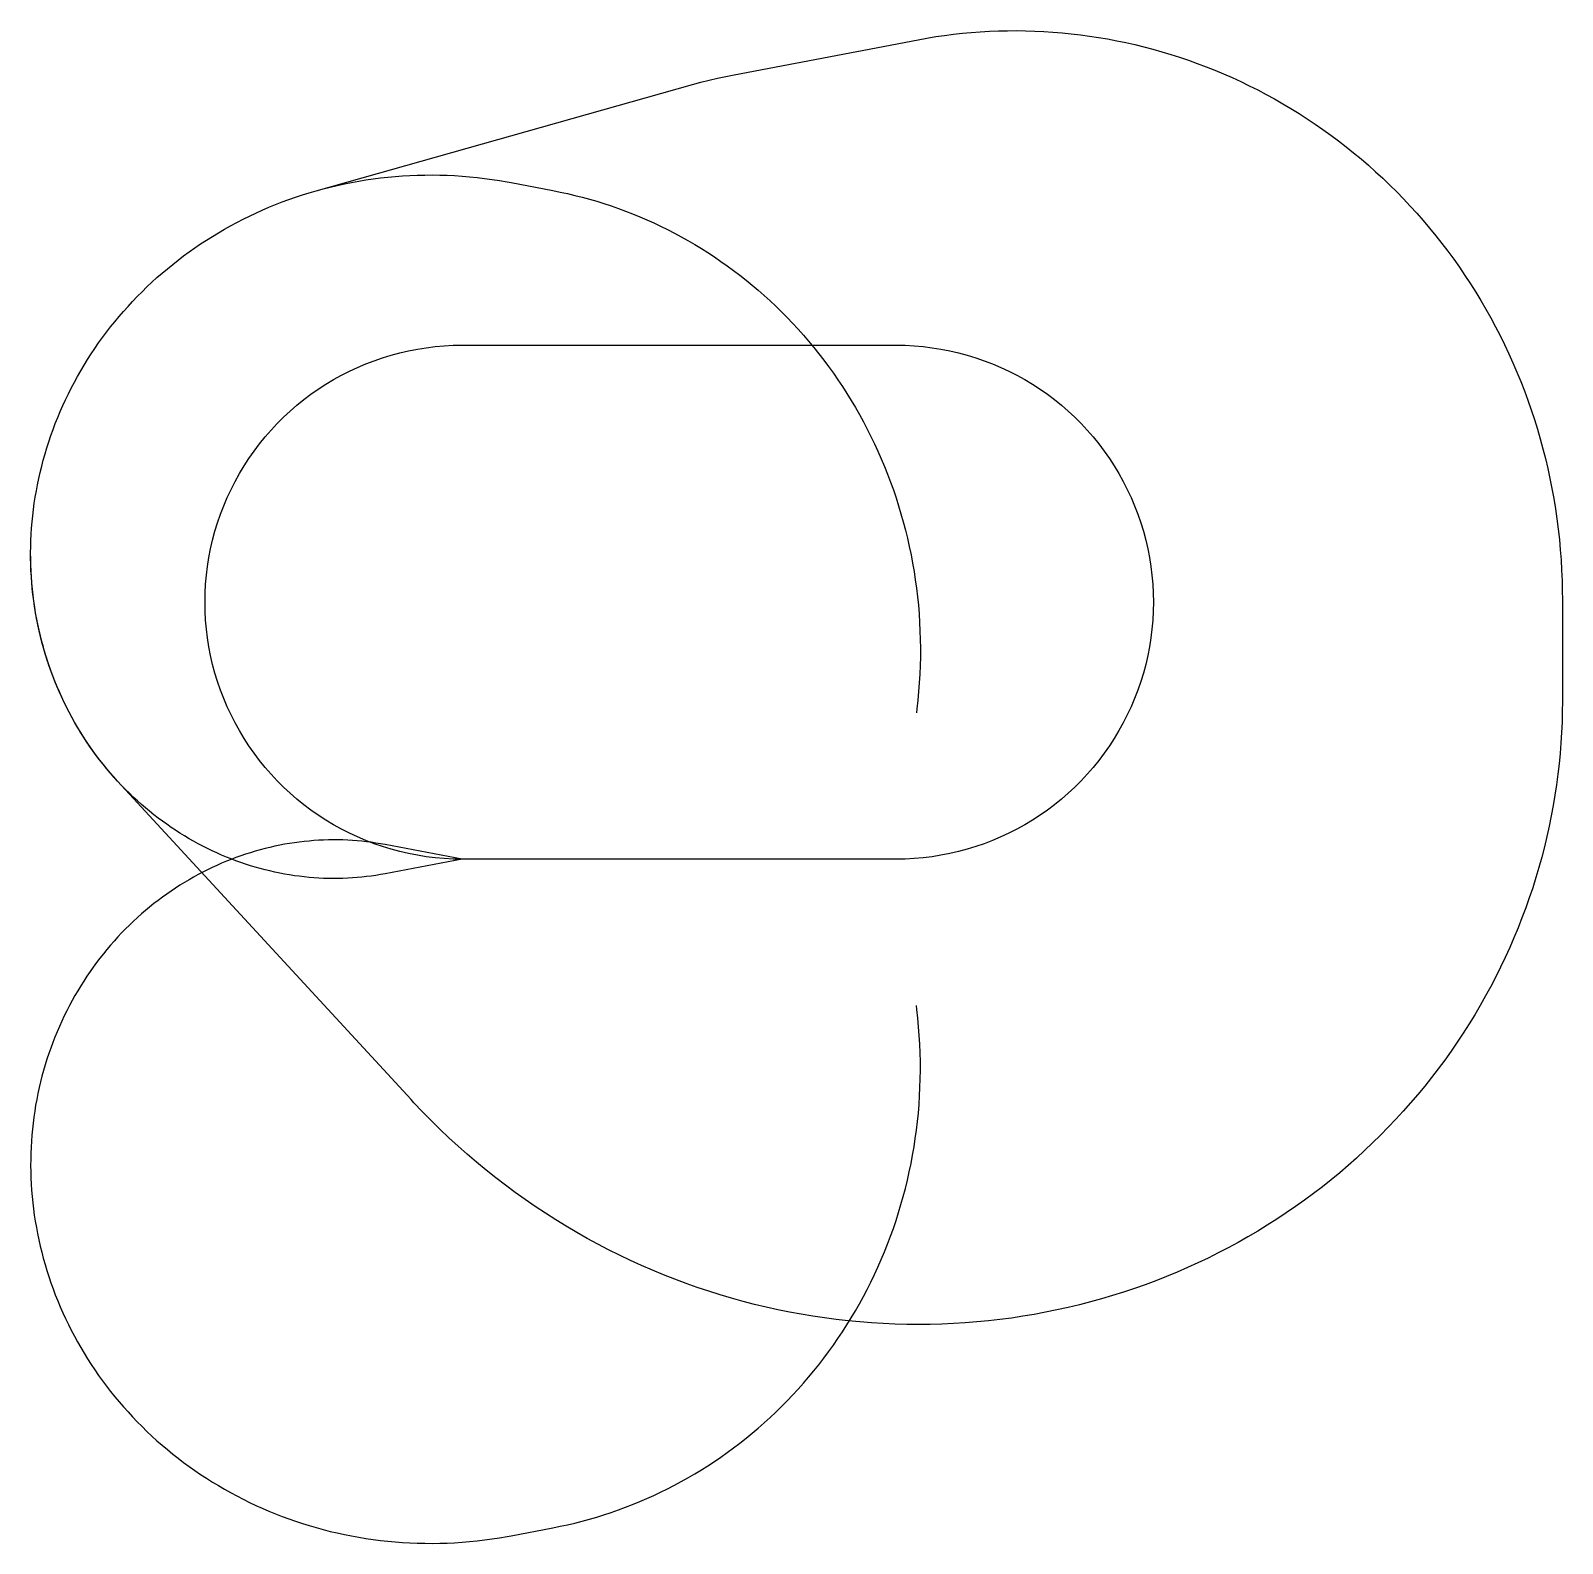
# Model space of a CAD drawing. Header units: metres. Extents: x -9680 to 24689, y -15353 to 18592.
import ezdxf

# ---------------------------------------------------------------- set-up
doc = ezdxf.new("R2010")
doc.units = ezdxf.units.M

msp = doc.modelspace()

# ---------------------------------------------------------------- linework, layer by layer
at = {"layer": 'NorminalTrack', "color": 1}
msp.add_lwpolyline([(0, 0), (0, 0), (-201, 4), (-402, 14), (-603, 32), (-803, 56), (-1001, 88), (-1199, 126), (-1395, 171), (-1590, 223), (-1782, 282), (-1972, 348), (-2160, 420), (-2346, 499), (-2528, 584), (-2707, 675), (-2884, 773), (-3056, 876), (-3225, 986), (-3390, 1101), (-3551, 1223), (-3707, 1349), (-3859, 1481), (-4006, 1619), (-4149, 1761), (-4286, 1908), (-4418, 2060), (-4545, 2217), (-4666, 2377), (-4781, 2542), (-4891, 2711), (-4994, 2884), (-5092, 3060), (-5183, 3239), (-5269, 3421), (-5347, 3607), (-5419, 3795), (-5485, 3985), (-5544, 4177), (-5596, 4372), (-5641, 4568), (-5679, 4766), (-5711, 4964), (-5736, 5164), (-5753, 5365), (-5764, 5566), (-5767, 5767), (-5764, 5968), (-5753, 6169), (-5736, 6370), (-5711, 6570), (-5679, 6769), (-5641, 6966), (-5596, 7162), (-5544, 7357), (-5485, 7549), (-5419, 7740), (-5347, 7927), (-5269, 8113), (-5183, 8295), (-5092, 8475), (-4994, 8651), (-4891, 8823), (-4781, 8992), (-4666, 9157), (-4545, 9318), (-4418, 9474), (-4286, 9626), (-4149, 9773), (-4006, 9916), (-3859, 10053), (-3707, 10185), (-3551, 10312), (-3390, 10433), (-3225, 10548), (-3056, 10658), (-2884, 10762), (-2707, 10859), (-2528, 10951), (-2346, 11036), (-2160, 11114), (-1972, 11186), (-1782, 11252), (-1590, 11311), (-1395, 11363), (-1199, 11408), (-1001, 11447), (-803, 11478), (-603, 11503), (-402, 11520), (-201, 11531), (0, 11534), (0, 11534), (9744, 11534), (9744, 11534), (9945, 11531), (10146, 11520), (10347, 11503), (10547, 11478), (10745, 11447), (10943, 11408), (11139, 11363), (11334, 11311), (11526, 11252), (11716, 11186), (11904, 11114), (12090, 11036), (12272, 10951), (12451, 10859), (12628, 10762), (12800, 10658), (12969, 10548), (13134, 10433), (13295, 10312), (13451, 10185), (13603, 10053), (13750, 9916), (13892, 9773), (14030, 9626), (14162, 9474), (14289, 9318), (14410, 9157), (14525, 8992), (14635, 8823), (14738, 8651), (14836, 8475), (14927, 8295), (15012, 8113), (15091, 7927), (15163, 7740), (15229, 7549), (15288, 7357), (15340, 7162), (15385, 6966), (15423, 6769), (15455, 6570), (15479, 6370), (15497, 6169), (15508, 5968), (15511, 5767), (15508, 5566), (15497, 5365), (15479, 5164), (15455, 4964), (15423, 4766), (15385, 4568), (15340, 4372), (15288, 4177), (15229, 3985), (15163, 3795), (15091, 3607), (15012, 3421), (14927, 3239), (14836, 3060), (14738, 2884), (14635, 2711), (14525, 2542), (14410, 2377), (14289, 2217), (14162, 2060), (14030, 1908), (13892, 1761), (13750, 1619), (13603, 1481), (13451, 1349), (13295, 1223), (13134, 1101), (12969, 986), (12800, 876), (12628, 773), (12451, 675), (12272, 584), (12090, 499), (11904, 420), (11716, 348), (11526, 282), (11334, 223), (11139, 171), (10943, 126), (10745, 88), (10547, 56), (10347, 32), (10146, 14), (9945, 4), (9744, 0), (0, 0)], dxfattribs=at)
at = {"layer": 'WindSpiral', "color": 5}
for points in [[(0, 0), (-1724, -328), (-1827, -346), (-1931, -363), (-2036, -379), (-2141, -392), (-2246, -404), (-2352, -413), (-2459, -421), (-2566, -427), (-2673, -432), (-2781, -434), (-2889, -435), (-2997, -433), (-3106, -430), (-3215, -425), (-3324, -417), (-3434, -408), (-3543, -397), (-3653, -384), (-3763, -370), (-3873, -353), (-3983, -334), (-4092, -313), (-4202, -290), (-4312, -265), (-4421, -239), (-4531, -210), (-4640, -179), (-4749, -146), (-4857, -112), (-4966, -75), (-5074, -36), (-5181, 5), (-5288, 47), (-5395, 92), (-5501, 139), (-5607, 187), (-5712, 238), (-5817, 291), (-5920, 345), (-6024, 402), (-6126, 460), (-6228, 521), (-6329, 583), (-6429, 648), (-6528, 714), (-6626, 782), (-6724, 852), (-6820, 924), (-6916, 998), (-7010, 1074), (-7103, 1151), (-7195, 1230), (-7286, 1312), (-7376, 1395), (-7465, 1479), (-7552, 1566), (-7638, 1654), (-7723, 1744), (-7806, 1836), (-7888, 1929), (-7968, 2024), (-8047, 2121), (-8125, 2219), (-8201, 2319), (-8275, 2421), (-8348, 2524), (-8420, 2628), (-8489, 2734), (-8557, 2842), (-8623, 2951), (-8688, 3061), (-8750, 3173), (-8811, 3286), (-8870, 3401), (-8927, 3517), (-8983, 3634), (-9036, 3752), (-9087, 3871), (-9137, 3992), (-9184, 4114), (-9230, 4237), (-9273, 4361), (-9314, 4486), (-9354, 4613), (-9391, 4740), (-9426, 4868), (-9458, 4997), (-9489, 5127), (-9517, 5257), (-9544, 5389), (-9568, 5521), (-9589, 5654), (-9609, 5788), (-9626, 5922), (-9641, 6057), (-9653, 6192), (-9663, 6328), (-9671, 6465), (-9676, 6602), (-9679, 6739), (-9680, 6877), (-9678, 7015), (-9674, 7153), (-9667, 7291), (-9658, 7430), (-9647, 7569), (-9633, 7708), (-9617, 7847), (-9598, 7986), (-9576, 8125), (-9552, 8264), (-9526, 8403), (-9497, 8541), (-9466, 8680), (-9432, 8818), (-9396, 8956), (-9357, 9094), (-9316, 9231), (-9272, 9368), (-9226, 9504), (-9177, 9640), (-9126, 9775), (-9072, 9909), (-9016, 10043), (-8958, 10177), (-8897, 10309), (-8833, 10441), (-8767, 10572), (-8699, 10702), (-8628, 10831), (-8555, 10959), (-8479, 11086), (-8401, 11212), (-8321, 11337), (-8239, 11461), (-8154, 11583), (-8066, 11705), (-7977, 11825), (-7885, 11943), (-7791, 12061), (-7694, 12177), (-7596, 12291), (-7495, 12404), (-7392, 12516), (-7287, 12626), (-7179, 12734), (-7070, 12841), (-6958, 12946), (-6845, 13049), (-6729, 13150), (-6612, 13250), (-6492, 13348), (-6371, 13443), (-6247, 13537), (-6122, 13629), (-5995, 13719), (-5866, 13807), (-5735, 13893), (-5602, 13976), (-5468, 14058), (-5332, 14137), (-5195, 14214), (-5056, 14289), (-4915, 14362), (-4772, 14432), (-4629, 14500), (-4483, 14565), (-4337, 14628), (-4189, 14689), (-4039, 14747), (-3889, 14803), (-3737, 14856), (-3583, 14906), (-3429, 14954), (-3274, 15000), (-3274, 15000), (5171, 17384), (5356, 17434), (5542, 17481), (5729, 17525), (5917, 17566), (6104, 17604), (10231, 18389), (10428, 18425), (10627, 18457), (10826, 18486), (11025, 18511), (11226, 18533), (11427, 18552), (11629, 18567), (11832, 18579), (12034, 18587), (12238, 18591), (12442, 18592), (12646, 18590), (12850, 18583), (13054, 18574), (13259, 18560), (13464, 18543), (13668, 18523), (13873, 18499), (14077, 18471), (14282, 18440), (14486, 18405), (14690, 18366), (14893, 18324), (15096, 18278), (15298, 18229), (15500, 18176), (15701, 18119), (15902, 18059), (16101, 17995), (16300, 17927), (16498, 17856), (16695, 17782), (16891, 17704), (17086, 17622), (17280, 17537), (17472, 17448), (17663, 17356), (17853, 17261), (18042, 17162), (18229, 17059), (18414, 16953), (18598, 16844), (18780, 16731), (18961, 16615), (19140, 16496), (19317, 16373), (19491, 16247), (19665, 16118), (19836, 15986), (20004, 15850), (20171, 15712), (20336, 15570), (20498, 15425), (20658, 15278), (20816, 15127), (20971, 14973), (21124, 14816), (21274, 14657), (21422, 14494), (21567, 14329), (21709, 14161), (21849, 13990), (21985, 13817), (22119, 13641), (22250, 13463), (22378, 13281), (22503, 13098), (22626, 12912), (22744, 12724), (22860, 12533), (22973, 12340), (23082, 12145), (23188, 11947), (23291, 11748), (23391, 11546), (23487, 11343), (23579, 11137), (23669, 10930), (23754, 10721), (23836, 10510), (23915, 10297), (23990, 10083), (24061, 9867), (24129, 9650), (24193, 9431), (24253, 9210), (24309, 8989), (24362, 8766), (24411, 8542), (24455, 8317), (24496, 8090), (24534, 7863), (24567, 7635), (24596, 7406), (24621, 7176), (24643, 6945), (24660, 6714), (24673, 6482), (24682, 6249), (24688, 6017), (24689, 5836), (24689, 3543), (24687, 3310), (24681, 3076), (24670, 2842), (24656, 2608), (24638, 2374), (24615, 2140), (24588, 1906), (24558, 1672), (24523, 1439), (24484, 1205), (24441, 972), (24393, 740), (24342, 508), (24286, 277), (24227, 47), (24163, -183), (24095, -412), (24023, -640), (23947, -867), (23867, -1093), (23783, -1318), (23695, -1542), (23603, -1764), (23507, -1985), (23407, -2205), (23303, -2423), (23195, -2640), (23083, -2855), (22967, -3068), (22847, -3280), (22724, -3489), (22596, -3697), (22465, -3903), (22330, -4107), (22192, -4308), (22050, -4508), (21904, -4705), (21754, -4900), (21601, -5092), (21444, -5283), (21284, -5470), (21120, -5655), (20953, -5837), (20783, -6017), (20609, -6194), (20432, -6368), (20252, -6539), (20068, -6707), (19881, -6872), (19692, -7035), (19499, -7193), (19303, -7349), (19104, -7502), (18902, -7651), (18698, -7797), (18490, -7939), (18280, -8079), (18068, -8214), (17852, -8346), (17634, -8474), (17414, -8599), (17191, -8720), (16966, -8837), (16739, -8951), (16509, -9060), (16277, -9166), (16043, -9268), (15807, -9365), (15569, -9459), (15329, -9549), (15087, -9635), (14844, -9716), (14598, -9793), (14351, -9866), (14103, -9935), (13853, -10000), (13602, -10060), (13349, -10116), (13095, -10168), (12840, -10215), (12584, -10258), (12327, -10297), (12068, -10331), (11809, -10360), (11549, -10385), (11289, -10406), (11028, -10422), (10766, -10433), (10503, -10440), (10241, -10442), (9978, -10440), (9714, -10433), (9451, -10422), (9187, -10405), (8924, -10385), (8660, -10359), (8397, -10329), (8134, -10295), (7871, -10255), (7609, -10211), (7347, -10163), (7086, -10110), (6825, -10052), (6565, -9990), (6306, -9923), (6048, -9851), (5790, -9775), (5534, -9694), (5279, -9609), (5025, -9519), (4773, -9424), (4522, -9325), (4272, -9222), (4024, -9114), (3777, -9002), (3532, -8885), (3289, -8764), (3048, -8638), (2809, -8508), (2572, -8374), (2336, -8236), (2104, -8093), (1873, -7946), (1644, -7795), (1418, -7639), (1195, -7480), (974, -7316), (756, -7149), (540, -6977), (327, -6802), (117, -6623), (-90, -6439), (-294, -6252), (-495, -6061), (-693, -5867), (-888, -5669), (-1079, -5467), (-1145, -5396), (-7732, 1754), (-7815, 1846), (-7897, 1940), (-7977, 2035), (-8056, 2132), (-8134, 2230), (-8210, 2330), (-8284, 2432), (-8356, 2535), (-8428, 2640), (-8497, 2746), (-8565, 2854), (-8631, 2963), (-8695, 3074), (-8757, 3186), (-8818, 3299), (-8877, 3414), (-8934, 3530), (-8989, 3647), (-9042, 3765), (-9093, 3885), (-9142, 4006), (-9189, 4128), (-9235, 4251), (-9278, 4375), (-9319, 4501), (-9358, 4627), (-9395, 4754), (-9429, 4882), (-9462, 5011), (-9492, 5141), (-9520, 5272), (-9546, 5404), (-9570, 5536), (-9592, 5669), (-9611, 5803), (-9628, 5937), (-9642, 6072), (-9654, 6208), (-9664, 6344), (-9672, 6480), (-9677, 6617), (-9680, 6755), (-9680, 6844)], [(0, 0), (-1724, -328), (-1827, -346), (-1931, -363), (-2036, -379), (-2141, -392), (-2246, -404), (-2352, -413), (-2459, -421), (-2566, -427), (-2673, -432), (-2781, -434), (-2889, -435), (-2997, -433), (-3106, -430), (-3215, -425), (-3324, -417), (-3434, -408), (-3543, -397), (-3653, -384), (-3763, -370), (-3873, -353), (-3983, -334), (-4092, -313), (-4202, -290), (-4312, -265), (-4421, -239), (-4531, -210), (-4640, -179), (-4749, -146), (-4857, -112), (-4966, -75), (-5074, -36), (-5181, 5), (-5288, 47), (-5395, 92), (-5501, 139), (-5607, 187), (-5712, 238), (-5817, 291), (-5920, 345), (-6024, 402), (-6126, 460), (-6228, 521), (-6329, 583), (-6429, 648), (-6528, 714), (-6626, 782), (-6724, 852), (-6820, 924), (-6916, 998), (-7010, 1074), (-7103, 1151), (-7195, 1230), (-7286, 1312), (-7376, 1395), (-7465, 1479), (-7552, 1566), (-7638, 1654), (-7723, 1744), (-7806, 1836), (-7888, 1929), (-7968, 2024), (-8047, 2121), (-8125, 2219), (-8201, 2319), (-8275, 2421), (-8348, 2524), (-8420, 2628), (-8489, 2734), (-8557, 2842), (-8623, 2951), (-8688, 3061), (-8750, 3173), (-8811, 3286), (-8870, 3401), (-8927, 3517), (-8983, 3634), (-9036, 3752), (-9087, 3871), (-9137, 3992), (-9184, 4114), (-9230, 4237), (-9273, 4361), (-9314, 4486), (-9354, 4613), (-9391, 4740), (-9426, 4868), (-9458, 4997), (-9489, 5127), (-9517, 5257), (-9544, 5389), (-9568, 5521), (-9589, 5654), (-9609, 5788), (-9626, 5922), (-9641, 6057), (-9653, 6192), (-9663, 6328), (-9671, 6465), (-9676, 6602), (-9679, 6739), (-9680, 6877), (-9678, 7015), (-9674, 7153), (-9667, 7291), (-9658, 7430), (-9647, 7569), (-9633, 7708), (-9617, 7847), (-9598, 7986), (-9576, 8125), (-9552, 8264), (-9526, 8403), (-9497, 8541), (-9466, 8680), (-9432, 8818), (-9396, 8956), (-9357, 9094), (-9316, 9231), (-9272, 9368), (-9226, 9504), (-9177, 9640), (-9126, 9775), (-9072, 9909), (-9016, 10043), (-8958, 10177), (-8897, 10309), (-8833, 10441), (-8767, 10572), (-8699, 10702), (-8628, 10831), (-8555, 10959), (-8479, 11086), (-8401, 11212), (-8321, 11337), (-8239, 11461), (-8154, 11583), (-8066, 11705), (-7977, 11825), (-7885, 11943), (-7791, 12061), (-7694, 12177), (-7596, 12291), (-7495, 12404), (-7392, 12516), (-7287, 12626), (-7179, 12734), (-7070, 12841), (-6958, 12946), (-6845, 13049), (-6729, 13150), (-6612, 13250), (-6492, 13348), (-6371, 13443), (-6247, 13537), (-6122, 13629), (-5995, 13719), (-5866, 13807), (-5735, 13893), (-5602, 13976), (-5468, 14058), (-5332, 14137), (-5195, 14214), (-5056, 14289), (-4915, 14362), (-4772, 14432), (-4629, 14500), (-4483, 14565), (-4337, 14628), (-4189, 14689), (-4039, 14747), (-3889, 14803), (-3737, 14856), (-3583, 14906), (-3429, 14954), (-3274, 15000), (-3117, 15042), (-2959, 15083), (-2801, 15120), (-2641, 15155), (-2481, 15187), (-2319, 15216), (-2157, 15242), (-1995, 15266), (-1831, 15287), (-1667, 15305), (-1502, 15320), (-1336, 15332), (-1170, 15342), (-1004, 15348), (-837, 15352), (-670, 15353), (-502, 15351), (-335, 15346), (-167, 15338), (2, 15327), (170, 15313), (338, 15296), (507, 15276), (675, 15253), (843, 15227), (1011, 15198), (1100, 15182), (2040, 15003), (2205, 14970), (2369, 14934), (2533, 14896), (2697, 14854), (2860, 14810), (3023, 14762), (3185, 14712), (3346, 14659), (3507, 14602), (3668, 14543), (3827, 14481), (3986, 14416), (4143, 14348), (4300, 14278), (4456, 14204), (4611, 14128), (4765, 14048), (4918, 13966), (5069, 13881), (5220, 13793), (5369, 13703), (5516, 13610), (5663, 13514), (5808, 13415), (5951, 13314), (6093, 13209), (6233, 13103), (6372, 12993), (6509, 12881), (6645, 12767), (6778, 12649), (6910, 12530), (7040, 12407), (7168, 12283), (7294, 12156), (7418, 12026), (7539, 11894), (7659, 11760), (7777, 11623), (7892, 11484), (8006, 11343), (8116, 11200), (8225, 11054), (8331, 10907), (8435, 10757), (8537, 10605), (8636, 10451), (8732, 10295), (8826, 10137), (8917, 9978), (9006, 9816), (9091, 9653), (9175, 9488), (9255, 9321), (9333, 9152), (9407, 8982), (9479, 8811), (9548, 8637), (9615, 8463), (9678, 8286), (9738, 8109), (9795, 7930), (9849, 7750), (9901, 7568), (9949, 7386), (9993, 7202), (10035, 7017), (10074, 6831), (10109, 6644), (10141, 6457), (10170, 6268), (10196, 6079), (10219, 5889), (10238, 5698), (10254, 5506), (10266, 5314), (10275, 5122), (10281, 4929), (10284, 4735), (10283, 4542), (10279, 4348), (10271, 4153), (10260, 3959), (10245, 3764), (10227, 3570), (10206, 3375), (10195, 3284)], [(0, 0), (-1724, 328), (-1827, 346), (-1931, 363), (-2036, 379), (-2141, 392), (-2246, 404), (-2352, 413), (-2459, 421), (-2566, 427), (-2673, 432), (-2781, 434), (-2889, 435), (-2997, 433), (-3106, 430), (-3215, 425), (-3324, 417), (-3434, 408), (-3543, 397), (-3653, 384), (-3763, 370), (-3873, 353), (-3983, 334), (-4092, 313), (-4202, 290), (-4312, 265), (-4421, 239), (-4531, 210), (-4640, 179), (-4749, 146), (-4857, 112), (-4966, 75), (-5074, 36), (-5181, -5), (-5288, -47), (-5395, -92), (-5501, -139), (-5607, -187), (-5712, -238), (-5817, -291), (-5920, -345), (-6024, -402), (-6126, -460), (-6228, -521), (-6329, -583), (-6429, -648), (-6528, -714), (-6626, -782), (-6724, -852), (-6820, -924), (-6916, -998), (-7010, -1074), (-7103, -1151), (-7195, -1230), (-7286, -1312), (-7376, -1395), (-7465, -1479), (-7552, -1566), (-7638, -1654), (-7723, -1744), (-7806, -1836), (-7888, -1929), (-7968, -2024), (-8047, -2121), (-8125, -2219), (-8201, -2319), (-8275, -2421), (-8348, -2524), (-8420, -2628), (-8489, -2734), (-8557, -2842), (-8623, -2951), (-8688, -3061), (-8750, -3173), (-8811, -3286), (-8870, -3401), (-8927, -3517), (-8983, -3634), (-9036, -3752), (-9087, -3871), (-9137, -3992), (-9184, -4114), (-9230, -4237), (-9273, -4361), (-9314, -4486), (-9354, -4613), (-9391, -4740), (-9426, -4868), (-9458, -4997), (-9489, -5127), (-9517, -5257), (-9544, -5389), (-9568, -5521), (-9589, -5654), (-9609, -5788), (-9626, -5922), (-9641, -6057), (-9653, -6192), (-9663, -6328), (-9671, -6465), (-9676, -6602), (-9679, -6739), (-9680, -6877), (-9678, -7015), (-9674, -7153), (-9667, -7291), (-9658, -7430), (-9647, -7569), (-9633, -7708), (-9617, -7847), (-9598, -7986), (-9576, -8125), (-9552, -8264), (-9526, -8403), (-9497, -8541), (-9466, -8680), (-9432, -8818), (-9396, -8956), (-9357, -9094), (-9316, -9231), (-9272, -9368), (-9226, -9504), (-9177, -9640), (-9126, -9775), (-9072, -9909), (-9016, -10043), (-8958, -10177), (-8897, -10309), (-8833, -10441), (-8767, -10572), (-8699, -10702), (-8628, -10831), (-8555, -10959), (-8479, -11086), (-8401, -11212), (-8321, -11337), (-8239, -11461), (-8154, -11583), (-8066, -11705), (-7977, -11825), (-7885, -11943), (-7791, -12061), (-7694, -12177), (-7596, -12291), (-7495, -12404), (-7392, -12516), (-7287, -12626), (-7179, -12734), (-7070, -12841), (-6958, -12946), (-6845, -13049), (-6729, -13150), (-6612, -13250), (-6492, -13348), (-6371, -13443), (-6247, -13537), (-6122, -13629), (-5995, -13719), (-5866, -13807), (-5735, -13893), (-5602, -13976), (-5468, -14058), (-5332, -14137), (-5195, -14214), (-5056, -14289), (-4915, -14362), (-4772, -14432), (-4629, -14500), (-4483, -14565), (-4337, -14628), (-4189, -14689), (-4039, -14747), (-3889, -14803), (-3737, -14856), (-3583, -14906), (-3429, -14954), (-3274, -15000), (-3117, -15042), (-2959, -15083), (-2801, -15120), (-2641, -15155), (-2481, -15187), (-2319, -15216), (-2157, -15242), (-1995, -15266), (-1831, -15287), (-1667, -15305), (-1502, -15320), (-1336, -15332), (-1170, -15342), (-1004, -15348), (-837, -15352), (-670, -15353), (-502, -15351), (-335, -15346), (-167, -15338), (2, -15327), (170, -15313), (338, -15296), (507, -15276), (675, -15253), (843, -15227), (1011, -15198), (1100, -15182), (2040, -15003), (2205, -14970), (2369, -14934), (2533, -14896), (2697, -14854), (2860, -14810), (3023, -14762), (3185, -14712), (3346, -14659), (3507, -14602), (3668, -14543), (3827, -14481), (3986, -14416), (4143, -14348), (4300, -14278), (4456, -14204), (4611, -14128), (4765, -14048), (4918, -13966), (5069, -13881), (5220, -13793), (5369, -13703), (5516, -13610), (5663, -13514), (5808, -13415), (5951, -13314), (6093, -13209), (6233, -13103), (6372, -12993), (6509, -12881), (6645, -12767), (6778, -12649), (6910, -12530), (7040, -12407), (7168, -12283), (7294, -12156), (7418, -12026), (7539, -11894), (7659, -11760), (7777, -11623), (7892, -11484), (8006, -11343), (8116, -11200), (8225, -11054), (8331, -10907), (8435, -10757), (8537, -10605), (8636, -10451), (8732, -10295), (8826, -10137), (8917, -9978), (9006, -9816), (9091, -9653), (9175, -9488), (9255, -9321), (9333, -9152), (9407, -8982), (9479, -8811), (9548, -8637), (9615, -8463), (9678, -8286), (9738, -8109), (9795, -7930), (9849, -7750), (9901, -7568), (9949, -7386), (9993, -7202), (10035, -7017), (10074, -6831), (10109, -6644), (10141, -6457), (10170, -6268), (10196, -6079), (10219, -5889), (10238, -5698), (10254, -5506), (10266, -5314), (10275, -5122), (10281, -4929), (10284, -4735), (10283, -4542), (10279, -4348), (10271, -4153), (10260, -3959), (10245, -3764), (10227, -3570), (10206, -3375), (10195, -3284)]]:
    msp.add_lwpolyline(points, dxfattribs=at)

doc.saveas('drawing.dxf')
